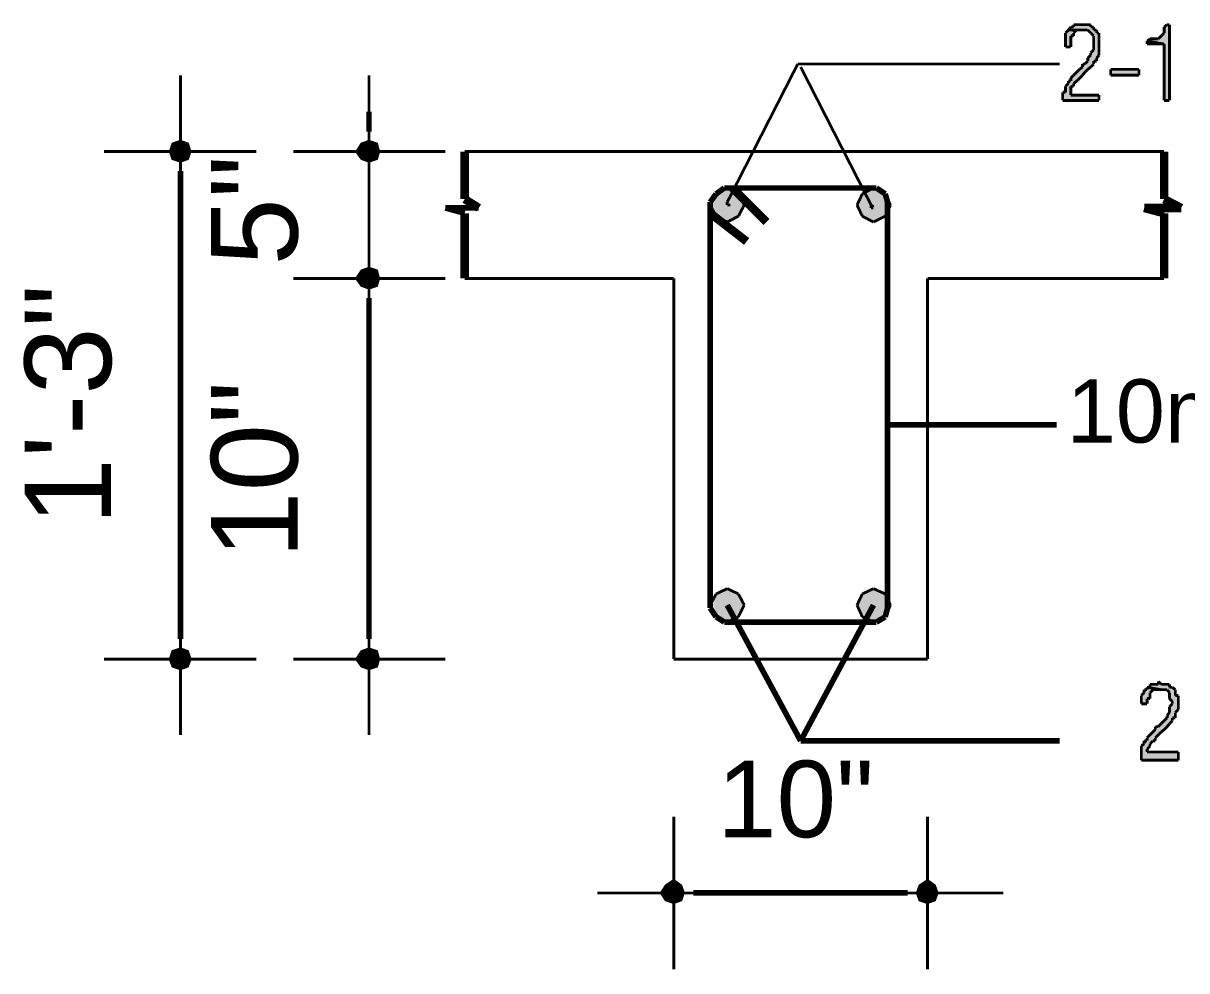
# Model space of a CAD drawing. Header units: millimetres. Extents: x 5 to 350, y 3 to 213.
# Drawn here: x 108.06 to 143.01, y 33.22 to 61.67 of the extents above; entities that cross this region are included whole.
import ezdxf

# ---------------------------------------------------------------- set-up
doc = ezdxf.new("R2010")
doc.units = ezdxf.units.MM
for name, color, linetype in [('H', 251, 'Continuous'), ('P', 255, 'Continuous'), ('T', 255, 'Continuous')]:
    doc.layers.add(name, color=color, linetype=linetype)
doc.styles.get("Standard").update_dxf_attribs({"font": 'arial.ttf'})

msp = doc.modelspace()

# ---------------------------------------------------------------- hatches: boundary and pattern name
at = {"layer": 'H', "linetype": 'Continuous'}
for points in [[(139.277, 59.355), (139.277, 59.602), (139.365, 59.602), (139.365, 59.778), (139.453, 59.866), (139.453, 59.937), (139.524, 59.937), (139.524, 60.025), (139.876, 60.36), (139.876, 60.448), (139.947, 60.448), (140.035, 60.537), (140.035, 60.625), (140.123, 60.713), (140.123, 60.784), (140.212, 60.872), (140.212, 61.295), (140.035, 61.472), (139.453, 61.472), (139.524, 61.56), (139.612, 61.56), (139.612, 61.63), (140.123, 61.63), (140.123, 61.56), (140.212, 61.56), (140.212, 61.472), (140.3, 61.472), (140.3, 61.383), (140.37, 61.383), (140.37, 60.713), (140.3, 60.625), (140.3, 60.537), (140.212, 60.537), (140.212, 60.448), (139.612, 59.866), (139.612, 59.778), (139.524, 59.778), (139.524, 59.514), (140.37, 59.514), (140.37, 59.355), (139.277, 59.355)], [(142.328, 59.355), (142.328, 61.048), (141.817, 61.136), (141.905, 61.207), (142.152, 61.207), (142.328, 61.383), (142.328, 61.56), (142.416, 61.63), (142.487, 61.63), (142.487, 59.355), (142.328, 59.355)], [(139.365, 60.96), (139.365, 61.383), (139.453, 61.472), (139.7, 61.472), (139.612, 61.383), (139.612, 61.295), (139.524, 61.295), (139.524, 60.96), (139.365, 60.96)], [(141.817, 61.048), (141.817, 61.136), (142.328, 61.048), (141.817, 61.048)], [(140.723, 60.113), (140.723, 60.29), (141.57, 60.29), (141.57, 60.113), (140.723, 60.113)], [(112.43, 57.82), (112.518, 58.085), (112.783, 57.82), (112.43, 57.82)], [(112.783, 57.82), (112.518, 58.085), (112.783, 58.173), (112.783, 57.82)], [(112.783, 57.82), (112.783, 58.173), (113.03, 58.085), (112.783, 57.82)], [(112.783, 57.82), (113.03, 58.085), (113.118, 57.82), (112.783, 57.82)], [(118.022, 57.82), (118.198, 58.085), (118.445, 57.82), (118.022, 57.82)], [(118.445, 57.82), (118.198, 58.085), (118.445, 58.173), (118.445, 57.82)], [(118.445, 57.82), (118.445, 58.173), (118.71, 58.085), (118.445, 57.82)], [(118.445, 57.82), (118.71, 58.085), (118.78, 57.82), (118.445, 57.82)], [(112.518, 57.573), (112.43, 57.82), (112.783, 57.82), (112.518, 57.573)], [(112.783, 57.485), (112.518, 57.573), (112.783, 57.82), (112.783, 57.485)], [(112.783, 57.485), (112.783, 57.82), (113.03, 57.573), (112.783, 57.485)], [(113.03, 57.573), (112.783, 57.82), (113.118, 57.82), (113.03, 57.573)], [(118.198, 57.573), (118.022, 57.82), (118.445, 57.82), (118.198, 57.573)], [(118.445, 57.485), (118.198, 57.573), (118.445, 57.82), (118.445, 57.485)], [(118.445, 57.485), (118.445, 57.82), (118.71, 57.573), (118.445, 57.485)], [(118.71, 57.573), (118.445, 57.82), (118.78, 57.82), (118.71, 57.573)], [(128.87, 56.55), (129.205, 56.727), (129.54, 56.55), (128.87, 56.55)], [(133.262, 56.55), (133.597, 56.727), (133.95, 56.55), (133.262, 56.55)], [(128.693, 56.215), (128.87, 56.55), (129.716, 56.215), (128.693, 56.215)], [(129.716, 56.215), (128.87, 56.55), (129.54, 56.55), (129.716, 56.215)], [(133.103, 56.215), (133.262, 56.55), (134.108, 56.215), (133.103, 56.215)], [(134.108, 56.215), (133.262, 56.55), (133.95, 56.55), (134.108, 56.215)], [(128.87, 55.88), (128.693, 56.215), (129.54, 55.88), (128.87, 55.88)], [(129.54, 55.88), (128.693, 56.215), (129.716, 56.215), (129.54, 55.88)], [(133.262, 55.88), (133.103, 56.215), (133.95, 55.88), (133.262, 55.88)], [(133.95, 55.88), (133.103, 56.215), (134.108, 56.215), (133.95, 55.88)], [(129.205, 55.704), (128.87, 55.88), (129.54, 55.88), (129.205, 55.704)], [(133.597, 55.704), (133.262, 55.88), (133.95, 55.88), (133.597, 55.704)], [(118.022, 54.01), (118.198, 54.275), (118.445, 54.01), (118.022, 54.01)], [(118.022, 54.01), (118.198, 54.275), (118.445, 54.01), (118.022, 54.01)], [(118.445, 54.01), (118.198, 54.275), (118.445, 54.363), (118.445, 54.01)], [(118.445, 54.01), (118.198, 54.275), (118.445, 54.363), (118.445, 54.01)], [(118.445, 54.01), (118.445, 54.363), (118.71, 54.275), (118.445, 54.01)], [(118.445, 54.01), (118.445, 54.363), (118.71, 54.275), (118.445, 54.01)], [(118.445, 54.01), (118.71, 54.275), (118.78, 54.01), (118.445, 54.01)], [(118.445, 54.01), (118.71, 54.275), (118.78, 54.01), (118.445, 54.01)], [(118.198, 53.763), (118.022, 54.01), (118.445, 54.01), (118.198, 53.763)], [(118.198, 53.763), (118.022, 54.01), (118.445, 54.01), (118.198, 53.763)], [(118.445, 53.675), (118.198, 53.763), (118.445, 54.01), (118.445, 53.675)], [(118.445, 53.675), (118.198, 53.763), (118.445, 54.01), (118.445, 53.675)], [(118.445, 53.675), (118.445, 54.01), (118.71, 53.763), (118.445, 53.675)], [(118.71, 53.763), (118.445, 54.01), (118.78, 54.01), (118.71, 53.763)], [(118.445, 53.675), (118.445, 54.01), (118.71, 53.763), (118.445, 53.675)], [(118.71, 53.763), (118.445, 54.01), (118.78, 54.01), (118.71, 53.763)], [(128.782, 44.203), (128.87, 44.538), (129.716, 44.203), (128.782, 44.203)], [(128.87, 44.538), (129.205, 44.697), (129.54, 44.538), (128.87, 44.538)], [(129.716, 44.203), (128.87, 44.538), (129.54, 44.538), (129.716, 44.203)], [(133.103, 44.203), (133.262, 44.538), (134.108, 44.203), (133.103, 44.203)], [(133.262, 44.538), (133.597, 44.697), (133.95, 44.538), (133.262, 44.538)], [(134.108, 44.203), (133.262, 44.538), (133.95, 44.538), (134.108, 44.203)], [(128.87, 43.85), (128.782, 44.203), (129.54, 43.85), (128.87, 43.85)], [(129.54, 43.85), (128.782, 44.203), (129.716, 44.203), (129.54, 43.85)], [(133.262, 43.85), (133.103, 44.203), (133.95, 43.85), (133.262, 43.85)], [(133.95, 43.85), (133.103, 44.203), (134.108, 44.203), (133.95, 43.85)], [(129.205, 43.692), (128.87, 43.85), (129.54, 43.85), (129.205, 43.692)], [(133.597, 43.692), (133.262, 43.85), (133.95, 43.85), (133.597, 43.692)], [(112.43, 42.58), (112.518, 42.845), (112.783, 42.58), (112.43, 42.58)], [(112.783, 42.58), (112.518, 42.845), (112.783, 42.933), (112.783, 42.58)], [(112.783, 42.58), (112.783, 42.933), (113.03, 42.845), (112.783, 42.58)], [(112.783, 42.58), (113.03, 42.845), (113.118, 42.58), (112.783, 42.58)], [(118.022, 42.58), (118.198, 42.845), (118.445, 42.58), (118.022, 42.58)], [(118.445, 42.58), (118.198, 42.845), (118.445, 42.933), (118.445, 42.58)], [(118.445, 42.58), (118.445, 42.933), (118.71, 42.845), (118.445, 42.58)], [(118.445, 42.58), (118.71, 42.845), (118.78, 42.58), (118.445, 42.58)], [(112.518, 42.333), (112.43, 42.58), (112.783, 42.58), (112.518, 42.333)], [(112.783, 42.245), (112.518, 42.333), (112.783, 42.58), (112.783, 42.245)], [(112.783, 42.245), (112.783, 42.58), (113.03, 42.333), (112.783, 42.245)], [(113.03, 42.333), (112.783, 42.58), (113.118, 42.58), (113.03, 42.333)], [(118.198, 42.333), (118.022, 42.58), (118.445, 42.58), (118.198, 42.333)], [(118.445, 42.245), (118.198, 42.333), (118.445, 42.58), (118.445, 42.245)], [(118.445, 42.245), (118.445, 42.58), (118.71, 42.333), (118.445, 42.245)], [(118.71, 42.333), (118.445, 42.58), (118.78, 42.58), (118.71, 42.333)], [(141.64, 39.546), (141.64, 39.97), (141.728, 40.04), (141.728, 40.128), (141.817, 40.128), (141.817, 40.217), (142.064, 40.464), (142.064, 40.552), (142.152, 40.552), (142.416, 40.816), (142.416, 40.887), (142.487, 40.975), (142.487, 41.152), (142.575, 41.24), (142.575, 41.31), (142.487, 41.398), (142.487, 41.575), (142.416, 41.663), (142.24, 41.663), (141.817, 41.734), (141.905, 41.734), (141.905, 41.822), (142.152, 41.822), (142.152, 41.91), (142.24, 41.822), (142.487, 41.822), (142.487, 41.734), (142.575, 41.734), (142.663, 41.663), (142.663, 41.487), (142.752, 41.487), (142.752, 41.063), (142.663, 40.975), (142.663, 40.816), (142.575, 40.816), (142.575, 40.728), (142.064, 40.217), (142.064, 40.128), (141.993, 40.128), (141.905, 40.04), (141.905, 39.97), (141.817, 39.882), (141.817, 39.793), (142.752, 39.793), (142.752, 39.546), (141.64, 39.546)], [(141.64, 41.24), (141.64, 41.487), (141.728, 41.575), (141.728, 41.663), (141.817, 41.663), (141.817, 41.734), (142.24, 41.663), (141.993, 41.663), (141.905, 41.575), (141.905, 41.398), (141.817, 41.398), (141.817, 41.24), (141.64, 41.24)], [(127.176, 35.56), (127.335, 35.807), (127.6, 35.56), (127.176, 35.56)], [(127.6, 35.56), (127.335, 35.807), (127.6, 35.983), (127.6, 35.56)], [(127.6, 35.56), (127.6, 35.983), (127.847, 35.807), (127.6, 35.56)], [(127.6, 35.56), (127.847, 35.807), (127.935, 35.56), (127.6, 35.56)], [(134.867, 35.56), (134.955, 35.807), (135.22, 35.56), (134.867, 35.56)], [(135.22, 35.56), (134.955, 35.807), (135.22, 35.983), (135.22, 35.56)], [(135.22, 35.56), (135.22, 35.983), (135.467, 35.807), (135.22, 35.56)], [(135.22, 35.56), (135.467, 35.807), (135.555, 35.56), (135.22, 35.56)], [(127.335, 35.313), (127.176, 35.56), (127.6, 35.56), (127.335, 35.313)], [(127.6, 35.225), (127.335, 35.313), (127.6, 35.56), (127.6, 35.225)], [(127.6, 35.225), (127.6, 35.56), (127.847, 35.313), (127.6, 35.225)], [(127.847, 35.313), (127.6, 35.56), (127.935, 35.56), (127.847, 35.313)], [(134.955, 35.313), (134.867, 35.56), (135.22, 35.56), (134.955, 35.313)], [(135.22, 35.225), (134.955, 35.313), (135.22, 35.56), (135.22, 35.225)], [(135.22, 35.225), (135.22, 35.56), (135.467, 35.313), (135.22, 35.225)], [(135.467, 35.313), (135.22, 35.56), (135.555, 35.56), (135.467, 35.313)]]:
    msp.add_hatch(color=256, dxfattribs=at).paths.add_polyline_path(points)

# ---------------------------------------------------------------- linework, layer by layer
at = {"layer": 'P'}
for points, const_width in [([(139.453, 61.472), (139.365, 61.383)], 0.085), ([(139.524, 61.56), (139.453, 61.472)], 0.085), ([(139.876, 61.472), (139.453, 61.472)], 0.085), ([(139.453, 61.472), (139.876, 61.472)], 0.085), ([(139.612, 61.56), (139.524, 61.56)], 0.085), ([(139.7, 61.63), (139.612, 61.63)], 0.085), ([(139.612, 61.63), (139.612, 61.56)], 0.085), ([(139.612, 61.383), (139.7, 61.472)], 0.085), ([(139.788, 61.63), (139.7, 61.63)], 0.085), ([(139.7, 61.472), (139.788, 61.472)], 0.085), ([(139.876, 61.63), (139.788, 61.63)], 0.085), ([(139.788, 61.472), (139.876, 61.472)], 0.085), ([(139.947, 61.63), (139.876, 61.63)], 0.085), ([(139.876, 61.472), (139.947, 61.472)], 0.085), ([(140.035, 61.63), (139.947, 61.63)], 0.085), ([(139.947, 61.63), (139.947, 61.63)], 0.085), ([(139.947, 61.472), (140.035, 61.472)], 0.085), ([(140.123, 61.63), (140.035, 61.63)], 0.085), ([(140.035, 61.472), (140.123, 61.383)], 0.085), ([(140.123, 61.56), (140.123, 61.63)], 0.085), ([(140.212, 61.56), (140.123, 61.56)], 0.085), ([(140.212, 61.472), (140.212, 61.56)], 0.085), ([(140.3, 61.472), (140.212, 61.472)], 0.085), ([(140.3, 61.383), (140.3, 61.472)], 0.085), ([(142.416, 61.63), (142.328, 61.56)], 0.085), ([(142.328, 61.56), (142.328, 61.472)], 0.085), ([(142.328, 61.472), (142.328, 61.383)], 0.085), ([(142.487, 61.63), (142.416, 61.63)], 0.085), ([(142.487, 59.355), (142.487, 61.63)], 0.085), ([(139.365, 61.383), (139.365, 61.295)], 0.085), ([(139.365, 61.295), (139.365, 61.207)], 0.085), ([(139.365, 61.207), (139.365, 61.136)], 0.085), ([(139.365, 61.136), (139.365, 61.048)], 0.085), ([(139.524, 61.207), (139.524, 61.295)], 0.085), ([(139.524, 61.295), (139.612, 61.295)], 0.085), ([(139.524, 61.136), (139.524, 61.207)], 0.085), ([(139.524, 61.048), (139.524, 61.136)], 0.085), ([(139.612, 61.295), (139.612, 61.383)], 0.085), ([(140.123, 61.383), (140.212, 61.295)], 0.085), ([(140.212, 61.295), (140.212, 61.207)], 0.085), ([(140.212, 61.207), (140.212, 61.136)], 0.085), ([(140.212, 61.136), (140.212, 61.048)], 0.085), ([(140.37, 61.383), (140.3, 61.383)], 0.085), ([(140.37, 61.295), (140.37, 61.383)], 0.085), ([(140.37, 61.207), (140.37, 61.295)], 0.085), ([(140.37, 61.136), (140.37, 61.207)], 0.085), ([(140.37, 61.048), (140.37, 61.136)], 0.085), ([(141.905, 61.207), (141.817, 61.136)], 0.085), ([(141.817, 61.136), (141.817, 61.048)], 0.085), ([(142.328, 61.048), (141.817, 61.136)], 0.085), ([(141.817, 61.136), (142.328, 61.048)], 0.085), ([(141.993, 61.207), (141.905, 61.207)], 0.085), ([(142.064, 61.207), (141.993, 61.207)], 0.085), ([(142.152, 61.207), (142.064, 61.207)], 0.085), ([(142.24, 61.295), (142.152, 61.207)], 0.085), ([(142.328, 61.383), (142.24, 61.295)], 0.085), ([(139.365, 61.048), (139.365, 60.96)], 0.085), ([(139.365, 60.96), (139.524, 60.96)], 0.085), ([(139.524, 60.96), (139.524, 61.048)], 0.085), ([(140.212, 60.872), (140.123, 60.784)], 0.085), ([(140.123, 60.784), (140.123, 60.713)], 0.085), ([(140.212, 61.048), (140.212, 60.96)], 0.085), ([(140.212, 60.96), (140.212, 60.872)], 0.085), ([(140.37, 60.96), (140.37, 61.048)], 0.085), ([(140.37, 60.872), (140.37, 60.96)], 0.085), ([(140.37, 60.784), (140.37, 60.872)], 0.085), ([(140.37, 60.713), (140.37, 60.784)], 0.085), ([(141.817, 61.048), (141.905, 61.048)], 0.085), ([(141.905, 61.048), (141.993, 61.048)], 0.085), ([(141.993, 61.048), (142.064, 61.048)], 0.085), ([(142.064, 61.048), (142.152, 61.048)], 0.085), ([(142.152, 61.048), (142.24, 61.048)], 0.085), ([(142.24, 61.048), (142.328, 61.048)], 0.085), ([(142.328, 61.048), (142.328, 59.355)], 0.085), ([(129.205, 56.303), (131.322, 60.448)], 0.085), ([(131.322, 60.448), (139.188, 60.448)], 0.085), ([(139.947, 60.448), (139.876, 60.448)], 0.085), ([(139.876, 60.448), (139.876, 60.36)], 0.085), ([(140.035, 60.537), (139.947, 60.448)], 0.085), ([(140.123, 60.713), (140.035, 60.625)], 0.085), ([(140.035, 60.625), (140.035, 60.537)], 0.085), ([(140.123, 60.36), (140.212, 60.448)], 0.085), ([(140.212, 60.448), (140.212, 60.537)], 0.085), ([(140.212, 60.537), (140.3, 60.537)], 0.085), ([(140.3, 60.625), (140.37, 60.713)], 0.085), ([(140.3, 60.537), (140.3, 60.625)], 0.085), ([(112.783, 55.545), (112.783, 60.113)], 0.085), ([(118.445, 60.113), (118.445, 55.545)], 0.085), ([(133.526, 56.215), (131.41, 60.36)], 0.085), ([(139.612, 60.113), (139.524, 60.025)], 0.085), ([(139.7, 60.202), (139.612, 60.113)], 0.085), ([(139.788, 60.29), (139.7, 60.202)], 0.085), ([(139.876, 60.36), (139.788, 60.29)], 0.085), ([(139.788, 60.025), (139.876, 60.113)], 0.085), ([(139.876, 60.113), (139.947, 60.202)], 0.085), ([(139.947, 60.202), (140.035, 60.29)], 0.085), ([(140.035, 60.29), (140.123, 60.36)], 0.085), ([(140.723, 60.113), (140.723, 60.29)], 0.085), ([(140.723, 60.29), (141.57, 60.29)], 0.085), ([(141.57, 60.113), (140.723, 60.113)], 0.085), ([(140.723, 60.113), (140.723, 60.113)], 0.085), ([(141.57, 60.29), (141.57, 60.113)], 0.085), ([(139.453, 59.866), (139.365, 59.778)], 0.085), ([(139.365, 59.778), (139.365, 59.69)], 0.085), ([(139.524, 59.937), (139.453, 59.937)], 0.085), ([(139.453, 59.937), (139.453, 59.866)], 0.085), ([(139.524, 60.025), (139.524, 59.937)], 0.085), ([(139.524, 59.69), (139.524, 59.778)], 0.085), ([(139.524, 59.778), (139.612, 59.778)], 0.085), ([(139.612, 59.866), (139.7, 59.937)], 0.085), ([(139.612, 59.778), (139.612, 59.866)], 0.085), ([(139.7, 59.937), (139.788, 60.025)], 0.085), ([(139.365, 59.602), (139.277, 59.602)], 0.085), ([(139.277, 59.602), (139.277, 59.514)], 0.085), ([(139.277, 59.514), (139.277, 59.443)], 0.085), ([(139.277, 59.443), (139.277, 59.355)], 0.085), ([(139.365, 59.69), (139.365, 59.602)], 0.085), ([(139.524, 59.602), (139.524, 59.69)], 0.085), ([(139.524, 59.514), (139.524, 59.602)], 0.085), ([(140.37, 59.514), (139.524, 59.514)], 0.085), ([(140.37, 59.355), (140.37, 59.514)], 0.085), ([(118.445, 58.42), (118.445, 59.02)], 0.169), ([(139.277, 59.355), (140.37, 59.355)], 0.085), ([(142.328, 59.355), (142.487, 59.355)], 0.085), ([(110.49, 57.82), (115.058, 57.82)], 0.085), ([(120.738, 57.82), (116.17, 57.82)], 0.085), ([(121.32, 56.392), (121.32, 57.82)], 0.254), ([(142.328, 57.82), (121.32, 57.82)], 0.085), ([(142.328, 56.392), (142.328, 57.82)], 0.254), ([(112.783, 57.238), (112.783, 43.18)], 0.169), ([(128.87, 56.55), (128.693, 56.303)], 0.169), ([(129.117, 56.727), (128.87, 56.55)], 0.169), ([(129.205, 56.727), (128.87, 56.55)], 0.085), ([(133.685, 56.727), (129.117, 56.727)], 0.169), ([(129.54, 56.55), (129.205, 56.727)], 0.085), ([(129.364, 56.727), (130.387, 55.704)], 0.254), ([(133.597, 56.727), (133.262, 56.55)], 0.085), ([(133.95, 56.55), (133.597, 56.727)], 0.085), ([(133.95, 56.55), (133.685, 56.727)], 0.169), ([(134.02, 56.303), (133.95, 56.55)], 0.169), ([(118.445, 51.735), (118.445, 56.303)], 0.085), ([(118.445, 51.735), (118.445, 56.303)], 0.085), ([(121.744, 56.127), (121.32, 56.392)], 0.254), ([(128.693, 56.303), (128.693, 44.115)], 0.169), ([(128.87, 56.55), (128.693, 56.215)], 0.085), ([(129.205, 56.215), (129.205, 56.303)], 0.085), ([(129.205, 56.215), (129.205, 56.303)], 0.085), ([(129.716, 56.215), (129.54, 56.55)], 0.085), ([(133.262, 56.55), (133.103, 56.215)], 0.085), ([(134.108, 56.215), (133.95, 56.55)], 0.085), ([(134.02, 44.115), (134.02, 56.303)], 0.169), ([(142.84, 56.127), (142.328, 56.392)], 0.254), ([(121.32, 55.968), (120.738, 56.127)], 0.169), ([(120.738, 56.127), (121.744, 56.127)], 0.169), ([(121.32, 54.01), (121.32, 55.968)], 0.254), ([(128.693, 55.968), (129.787, 55.122)], 0.254), ([(128.693, 56.215), (128.87, 55.88)], 0.085), ([(128.87, 55.88), (129.205, 55.704)], 0.085), ([(129.293, 56.215), (129.205, 56.215)], 0.085), ([(129.205, 55.704), (129.54, 55.88)], 0.085), ([(129.54, 55.88), (129.716, 56.215)], 0.085), ([(129.716, 56.215), (129.716, 56.215)], 0.085), ([(133.103, 56.215), (133.262, 55.88)], 0.085), ([(133.262, 55.88), (133.597, 55.704)], 0.085), ([(133.597, 56.215), (133.526, 56.127)], 0.085), ([(133.526, 56.127), (133.526, 56.215)], 0.085), ([(133.526, 56.127), (133.526, 56.215)], 0.085), ([(133.526, 56.127), (133.597, 56.127)], 0.085), ([(133.597, 55.704), (133.95, 55.88)], 0.085), ([(133.95, 55.88), (134.108, 56.215)], 0.085), ([(134.108, 56.215), (134.108, 56.215)], 0.085), ([(142.328, 55.968), (141.728, 56.127)], 0.254), ([(141.728, 56.127), (142.84, 56.127)], 0.254), ([(142.328, 54.01), (142.328, 55.968)], 0.254), ([(116.17, 54.01), (120.738, 54.01)], 0.085), ([(116.17, 54.01), (120.738, 54.01)], 0.085), ([(121.32, 54.01), (127.6, 54.01)], 0.085), ([(127.6, 54.01), (127.6, 42.58)], 0.085), ([(135.22, 42.58), (135.22, 54.01)], 0.085), ([(142.328, 54.01), (135.22, 54.01)], 0.085), ([(118.445, 53.428), (118.445, 52.917)], 0.169), ([(118.445, 53.428), (118.445, 43.18)], 0.169), ([(134.02, 49.618), (139.1, 49.618)], 0.169), ([(112.783, 44.873), (112.783, 40.305)], 0.085), ([(118.445, 44.873), (118.445, 40.305)], 0.085), ([(129.205, 44.697), (128.87, 44.538)], 0.085), ([(129.54, 44.538), (129.205, 44.697)], 0.085), ([(133.597, 44.697), (133.262, 44.538)], 0.085), ([(133.95, 44.538), (133.597, 44.697)], 0.085), ([(128.87, 44.538), (128.693, 44.203)], 0.085), ([(129.716, 44.203), (129.54, 44.538)], 0.085), ([(133.262, 44.538), (133.103, 44.203)], 0.085), ([(134.108, 44.203), (133.95, 44.538)], 0.085), ([(128.693, 44.115), (128.87, 43.85)], 0.169), ([(128.693, 44.203), (128.87, 43.85)], 0.085), ([(129.205, 44.203), (131.41, 40.128)], 0.169), ([(129.54, 43.85), (129.716, 44.203)], 0.085), ([(129.716, 44.203), (129.716, 44.203)], 0.085), ([(131.41, 40.128), (133.597, 44.203)], 0.169), ([(133.103, 44.203), (133.262, 43.85)], 0.085), ([(133.95, 43.85), (134.02, 44.115)], 0.169), ([(133.95, 43.85), (134.108, 44.203)], 0.085), ([(134.108, 44.203), (134.108, 44.203)], 0.085), ([(128.87, 43.85), (129.117, 43.692)], 0.169), ([(128.87, 43.85), (129.205, 43.692)], 0.085), ([(129.117, 43.692), (133.685, 43.692)], 0.169), ([(129.117, 43.692), (133.685, 43.692)], 0.085), ([(129.205, 43.692), (129.54, 43.85)], 0.085), ([(133.262, 43.85), (133.597, 43.692)], 0.085), ([(133.597, 43.692), (133.95, 43.85)], 0.085), ([(133.685, 43.692), (133.95, 43.85)], 0.169), ([(115.058, 42.58), (110.49, 42.58)], 0.085), ([(120.738, 42.58), (116.17, 42.58)], 0.085), ([(127.6, 42.58), (135.22, 42.58)], 0.085), ([(142.152, 41.91), (142.152, 41.822)], 0.085), ([(142.24, 41.822), (142.152, 41.91)], 0.085), ([(141.728, 41.575), (141.64, 41.487)], 0.085), ([(141.817, 41.663), (141.728, 41.663)], 0.085), ([(141.728, 41.663), (141.728, 41.575)], 0.085), ([(141.817, 41.734), (141.817, 41.663)], 0.085), ([(142.24, 41.663), (141.817, 41.734)], 0.085), ([(141.905, 41.734), (141.817, 41.734)], 0.085), ([(141.817, 41.734), (142.24, 41.663)], 0.085), ([(141.993, 41.822), (141.905, 41.822)], 0.085), ([(141.905, 41.822), (141.905, 41.734)], 0.085), ([(141.905, 41.575), (141.993, 41.663)], 0.085), ([(141.905, 41.487), (141.905, 41.575)], 0.085), ([(142.064, 41.822), (141.993, 41.822)], 0.085), ([(141.993, 41.663), (142.064, 41.663)], 0.085), ([(142.152, 41.822), (142.064, 41.822)], 0.085), ([(142.064, 41.663), (142.152, 41.663)], 0.085), ([(142.152, 41.663), (142.24, 41.663)], 0.085), ([(142.328, 41.822), (142.24, 41.822)], 0.085), ([(142.24, 41.663), (142.328, 41.663)], 0.085), ([(142.416, 41.822), (142.328, 41.822)], 0.085), ([(142.328, 41.663), (142.416, 41.663)], 0.085), ([(142.487, 41.822), (142.416, 41.822)], 0.085), ([(142.416, 41.663), (142.487, 41.575)], 0.085), ([(142.487, 41.734), (142.487, 41.822)], 0.085), ([(142.575, 41.734), (142.487, 41.734)], 0.085), ([(142.487, 41.575), (142.487, 41.487)], 0.085), ([(142.663, 41.663), (142.575, 41.734)], 0.085), ([(142.663, 41.575), (142.663, 41.663)], 0.085), ([(142.663, 41.487), (142.663, 41.575)], 0.085), ([(141.64, 41.487), (141.64, 41.398)], 0.085), ([(141.64, 41.398), (141.64, 41.31)], 0.085), ([(141.64, 41.31), (141.64, 41.24)], 0.085), ([(141.64, 41.24), (141.817, 41.24)], 0.085), ([(141.817, 41.31), (141.817, 41.398)], 0.085), ([(141.817, 41.398), (141.905, 41.398)], 0.085), ([(141.817, 41.24), (141.817, 41.31)], 0.085), ([(141.905, 41.398), (141.905, 41.487)], 0.085), ([(142.487, 41.487), (142.487, 41.398)], 0.085), ([(142.487, 41.398), (142.575, 41.31)], 0.085), ([(142.575, 41.24), (142.487, 41.152)], 0.085), ([(142.575, 41.31), (142.575, 41.24)], 0.085), ([(142.752, 41.487), (142.663, 41.487)], 0.085), ([(142.752, 41.398), (142.752, 41.487)], 0.085), ([(142.752, 41.31), (142.752, 41.398)], 0.085), ([(142.752, 41.24), (142.752, 41.31)], 0.085), ([(142.752, 41.152), (142.752, 41.24)], 0.085), ([(142.487, 40.975), (142.416, 40.887)], 0.085), ([(142.416, 40.887), (142.416, 40.816)], 0.085), ([(142.487, 41.152), (142.487, 41.063)], 0.085), ([(142.487, 41.063), (142.487, 40.975)], 0.085), ([(142.663, 40.975), (142.752, 41.063)], 0.085), ([(142.663, 40.887), (142.663, 40.975)], 0.085), ([(142.663, 40.816), (142.663, 40.887)], 0.085), ([(142.752, 41.063), (142.752, 41.152)], 0.085), ([(142.152, 40.552), (142.064, 40.552)], 0.085), ([(142.064, 40.552), (142.064, 40.464)], 0.085), ([(142.24, 40.64), (142.152, 40.552)], 0.085), ([(142.328, 40.728), (142.24, 40.64)], 0.085), ([(142.416, 40.816), (142.328, 40.728)], 0.085), ([(142.328, 40.464), (142.416, 40.552)], 0.085), ([(142.416, 40.552), (142.487, 40.64)], 0.085), ([(142.487, 40.64), (142.575, 40.728)], 0.085), ([(142.575, 40.728), (142.575, 40.816)], 0.085), ([(142.575, 40.816), (142.663, 40.816)], 0.085), ([(131.41, 40.128), (139.188, 40.128)], 0.169), ([(141.905, 40.305), (141.817, 40.217)], 0.085), ([(141.817, 40.217), (141.817, 40.128)], 0.085), ([(141.993, 40.393), (141.905, 40.305)], 0.085), ([(142.064, 40.464), (141.993, 40.393)], 0.085), ([(142.064, 40.217), (142.152, 40.305)], 0.085), ([(142.064, 40.128), (142.064, 40.217)], 0.085), ([(142.152, 40.305), (142.24, 40.393)], 0.085), ([(142.24, 40.393), (142.328, 40.464)], 0.085), ([(141.728, 40.04), (141.64, 39.97)], 0.085), ([(141.64, 39.97), (141.64, 39.882)], 0.085), ([(141.64, 39.882), (141.64, 39.793)], 0.085), ([(141.817, 40.128), (141.728, 40.128)], 0.085), ([(141.728, 40.128), (141.728, 40.04)], 0.085), ([(141.817, 39.882), (141.905, 39.97)], 0.085), ([(141.817, 39.793), (141.817, 39.882)], 0.085), ([(141.905, 40.04), (141.993, 40.128)], 0.085), ([(141.905, 39.97), (141.905, 40.04)], 0.085), ([(141.993, 40.128), (142.064, 40.128)], 0.085), ([(141.64, 39.793), (141.64, 39.705)], 0.085), ([(141.64, 39.705), (141.64, 39.617)], 0.085), ([(141.64, 39.617), (141.64, 39.546)], 0.085), ([(141.64, 39.546), (142.752, 39.546)], 0.085), ([(142.752, 39.793), (141.817, 39.793)], 0.085), ([(142.752, 39.546), (142.752, 39.793)], 0.085), ([(127.6, 33.267), (127.6, 37.853)], 0.085), ([(135.22, 37.853), (135.22, 33.267)], 0.085), ([(128.182, 35.56), (134.62, 35.56)], 0.169), ([(129.875, 35.56), (125.307, 35.56)], 0.085), ([(132.927, 35.56), (137.495, 35.56)], 0.085)]:
    msp.add_lwpolyline(points, dxfattribs=dict(at, const_width=const_width))

# ---------------------------------------------------------------- texts
at = {"layer": 'T', "char_height": 2.6, "attachment_point": 1, "rotation": 90}
for s, insert in [('{\\fArial|b0|i0|c0|p18;5"}', (113.7, 54.4)), ('{\\fArial|b0|i0|c0|p18;1\'-3"}', (108.1, 46.6)), ('{\\fArial|b0|i0|c0|p18;10"}', (113.7, 45.6))]:
    msp.add_mtext(s, dxfattribs=dict(at, insert=insert))
at = {"layer": 'T', "attachment_point": 7}
for s, insert, char_height in [('{\\fArial|b0|i0|c0|p18;10mmØ@ 7"c/c.}', (139.4, 48.7), 1.9), ('{\\fArial|b0|i0|c0|p18;10"}', (128.9, 37.2), 2.3)]:
    msp.add_mtext(s, dxfattribs=dict(at, insert=insert, char_height=char_height))

doc.saveas('drawing.dxf')
